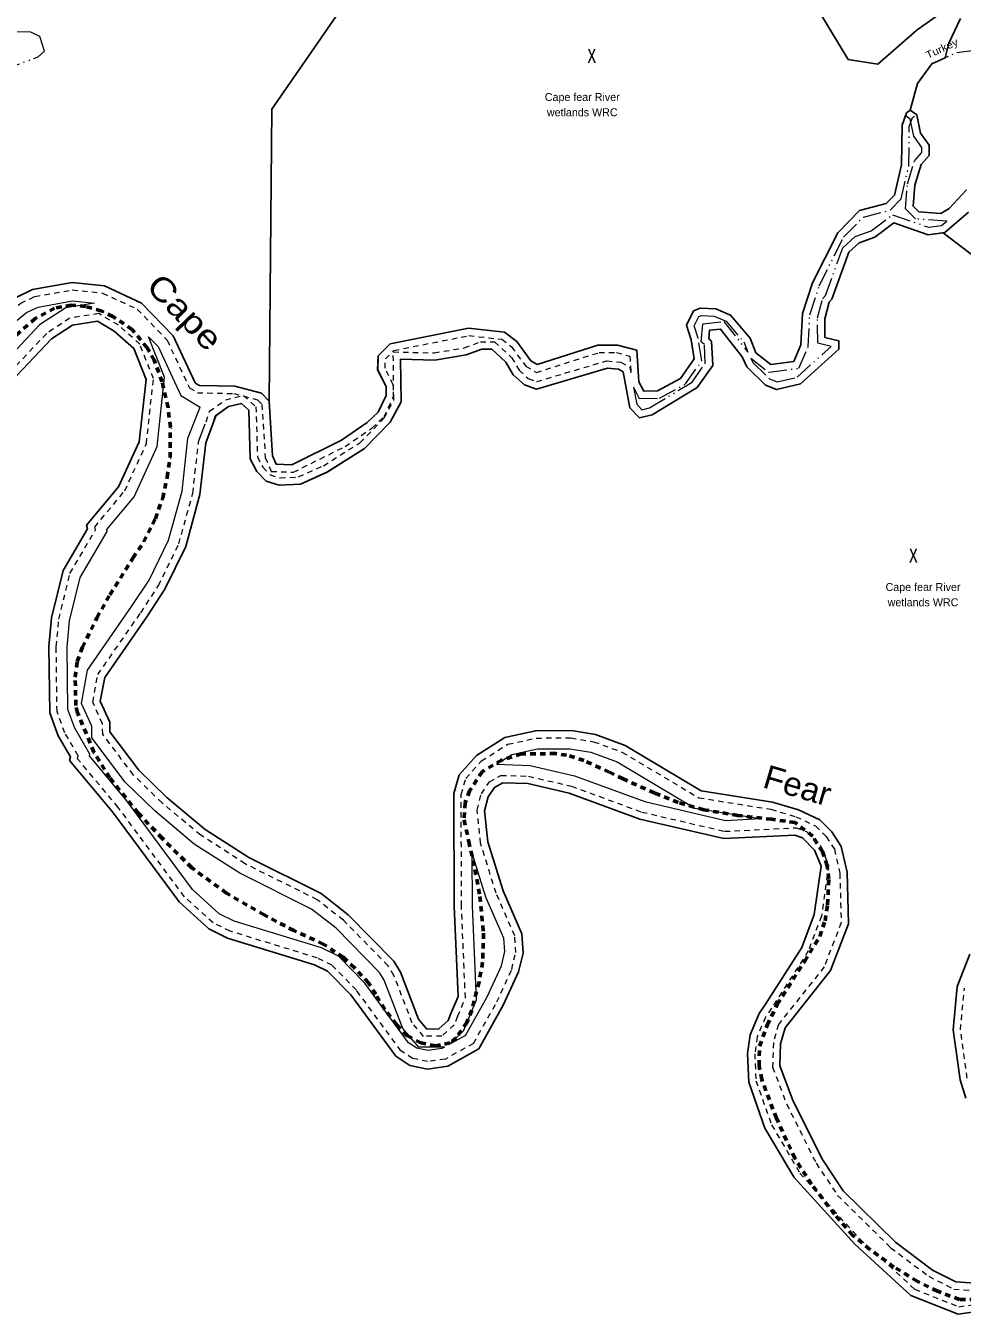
# Model space of a CAD drawing. Extents: x 676362 to 747233, y 58102 to 109454.
# Drawn here: x 704964 to 707540, y 67937 to 71481 of the extents above; entities that cross this region are included whole.
import ezdxf
from ezdxf.enums import TextEntityAlignment as Align

# ---------------------------------------------------------------- set-up
doc = ezdxf.new("R2010")
doc.units = 0
doc.header["$LTSCALE"] = 10
doc.linetypes.add('DASH_DOUBLE_DOT', pattern=[9.2, 5, -1.2, 0.3, -1.2, 0.3, -1.2])
doc.linetypes.add('SHORT_DASHED', pattern=[2.7, 1.5, -1.2])
doc.layers.add('19', color=7, linetype='Continuous')
doc.layers.add('21', color=7, linetype='Continuous')
for name, color, linetype, lineweight in [('52', 7, 'SHORT_DASHED', 60), ('53', 7, 'Continuous', 25), ('59', 7, 'DASH_DOUBLE_DOT', 13), ('60', 7, 'Continuous', 25), ('61', 7, 'SHORT_DASHED', 13)]:
    doc.layers.add(name, color=color, linetype=linetype, lineweight=lineweight)

msp = doc.modelspace()

# ---------------------------------------------------------------- linework, layer by layer
at = {"layer": '52'}
msp.add_lwpolyline([(707602.24, 67977.73), (707532.1, 67978), (707471.44, 68000.59), (707415.53, 68027.89), (707351.83, 68067.26), (707285.44, 68115.72), (707238.21, 68154.89), (707188.13, 68212.23), (707125.27, 68294.93), (707079.13, 68366.4), (707028.43, 68476.22), (706988.17, 68582.56), (706980.62, 68620.8), (706982.39, 68674.53), (707003.03, 68732.3), (707030.94, 68789.63), (707106.24, 68908.47), (707147.53, 68976.15), (707162.46, 69019.49), (707169.13, 69063.54), (707172.71, 69134.6), (707167.86, 69170.81), (707155.41, 69209.53), (707128.31, 69251.68), (707079.79, 69289.52), (707015.58, 69298.38), (706922.65, 69309.02), (706828.42, 69324.55), (706758.51, 69344.5), (706693.21, 69370.78), (706606.96, 69409.68), (706568.8, 69427.68), (706499.15, 69460.22), (706451.24, 69474.97), (706420.64, 69479.12), (706326.82, 69478.21), (706272.37, 69461.05), (706218.81, 69429.35), (706184.67, 69376.71), (706172.6, 69344.16), (706169.43, 69296.53), (706182.38, 69237.65), (706199.4, 69160.64), (706212.7, 69086.53), (706222.95, 68984.98), (706220.55, 68905.67), (706210.81, 68851.2), (706190.65, 68773.87), (706177.41, 68740.05), (706147.33, 68697.27), (706130.56, 68683.5), (706091.13, 68675.23), (706050.67, 68683.44), (706013.66, 68703.31), (705983.12, 68733.75), (705951.03, 68775.65), (705926.33, 68817.17), (705906.67, 68848.41), (705867.94, 68890.17), (705836.77, 68919.36), (705782.29, 68955.31), (705700.99, 68992.4), (705619.51, 69035.63), (705515.72, 69095.42), (705420.19, 69165.17), (705339.1, 69246.23), (705272.87, 69315.44), (705194.81, 69412.22), (705151.38, 69483.31), (705106.17, 69591.4), (705101.47, 69611.52), (705099.66, 69689.44), (705105.41, 69732.23), (705119.7, 69771.58), (705159.64, 69852.76), (705195.22, 69915.99), (705258.75, 70016.54), (705288.66, 70061.94), (705320.36, 70125.12), (705340.41, 70181.93), (705352.66, 70238.73), (705360.61, 70293.06), (705361.49, 70376.52), (705355.42, 70431.29), (705338.84, 70501.26), (705317.47, 70560.72), (705297.6, 70595.24), (705256.3, 70645.32), (705203.45, 70681.33), (705171.65, 70696.28), (705128.85, 70708.58), (705089.19, 70712.41), (705043.01, 70703.97), (704989.63, 70675.45), (704924.46, 70618.64)], dxfattribs=at)
at = {"layer": '53'}
for points in [[(706517.31, 72518.7), (705640.31, 71251.62), (705633, 70447.92), (705642.12, 70298.24), (705652.5, 70274.64), (705695.81, 70273.37), (705832, 70340.78), (705902.75, 70389.62), (705932.94, 70417.81), (705955.19, 70463.72), (705954.88, 70488.71), (705931.69, 70534.8), (705933.5, 70572.9), (705966.44, 70606.2), (706181.62, 70648.76), (706280.69, 70637.69), (706314.25, 70611.99), (706352.62, 70559.52), (706370.62, 70549.22), (706537.75, 70601.88), (706591.06, 70601.99), (706644.38, 70588.1), (706650.5, 70501.31), (706663.62, 70475.82), (706701.38, 70476.34), (706764.5, 70510.85), (706802.31, 70564.34), (706794.06, 70617.04), (706780.94, 70657.54), (706800.75, 70696.33), (706818.44, 70704.05), (706861.75, 70701.76), (706902.25, 70684.37), (706956.5, 70621.48), (706972.06, 70581.09), (707013.19, 70548.71), (707076.31, 70557.24), (707096.12, 70603.04), (707100.38, 70689.23), (707127.5, 70773.31), (707197, 70911.12), (707257.38, 70972.54), (707330.81, 70991.46), (707353.38, 71014.36), (707372.88, 71098.16), (707374.06, 71207.24), (707386.56, 71240.73), (707396.62, 71248.15), (707416.12, 71321.93), (707456.06, 71375.53), (707492.75, 71392.55), (707503, 71432.51), (707534.62, 71500.32)], [(707474, 71511.05), (707416, 71468.95), (707307.44, 71374.56), (707226.19, 71387.67), (707124.56, 71555.62)], [(705461.62, 70340.78), (705486.19, 70408.09), (705521.44, 70433.48), (705556.81, 70441.91), (705577.19, 70423.71), (705581.19, 70289.83), (705599.44, 70254.55), (705625.06, 70228.54), (705660.75, 70216.96), (705719.25, 70220.27), (705792.38, 70253.2), (705895.75, 70318.33), (705966.19, 70390.12), (705996.06, 70446.33), (705994.81, 70563.31), (706088.69, 70561.05), (706174.94, 70575.47), (706217.94, 70591.16), (706245.75, 70591.28), (706284.38, 70555.79), (706304.75, 70520.6), (706335.62, 70492.83), (706368.81, 70481.13), (706563.56, 70538.88), (706594.44, 70536.09), (706607.19, 70528.61), (706625.75, 70430.3), (706651.69, 70402.32), (706687.06, 70410.74), (706810.5, 70485.67), (706853.19, 70546.37), (706849.81, 70613.25), (706842.19, 70619.95), (706844.38, 70643.05), (706874.81, 70646.27), (706934.25, 70570.59), (706947.06, 70543.09), (706998.56, 70492.13), (707029.06, 70480.34), (707094.88, 70495.94), (707200.25, 70591.17), (707200.25, 70614.16), (707161.94, 70623.66), (707161.31, 70674.65), (707173.56, 70720.14), (707181.12, 70728.45), (707228.06, 70858.34), (707255.81, 70883.45), (707298.81, 70899.16), (707351.56, 70938.27), (707446, 70906), (707487.19, 70911.27), (708968.5, 69781.35)], [(707052.25, 68724.75), (707177.5, 68882.76), (707226.88, 69010.76), (707222.94, 69152.64), (707206.75, 69224.02), (707181.12, 69264.02), (707147.62, 69296.7), (707089, 69324.38), (707017.75, 69345.55), (706821.69, 69376.79), (706612.38, 69501.51), (706530.69, 69531.28), (706464.56, 69542.66), (706365.5, 69541.74), (706281.94, 69523.41), (706203.94, 69474.3), (706156.06, 69420.39), (706141.38, 69369.79), (706142.38, 69059.75), (706152.75, 68811.09), (706133.19, 68764.09), (706125.31, 68744.98), (706100.31, 68721.97), (706067.44, 68721.66), (706044.19, 68748.75), (705994.5, 68877.82), (705976.56, 68908.11), (705850.69, 69036.16), (705776.31, 69094.23), (705577.19, 69193.37), (705457.12, 69270.61), (705351.94, 69358.47), (705275.19, 69433.44), (705195.31, 69539.3), (705195, 69565.3), (705168.81, 69623.27), (705181, 69688.77), (705296.5, 69855.21), (705346.5, 69931.41), (705403.81, 70048.7), (705442.81, 70191.3), (705459, 70333.98), (705461.62, 70340.78)], [(707560.31, 68927.97), (707525.88, 68838.56), (707514.62, 68719.08), (707533.81, 68581.8), (707549.38, 68531.41)], [(707615.81, 68019.89), (707521.94, 68026.18), (707458.19, 68058.64), (707355.81, 68135.6), (707211.94, 68276.95), (707155.25, 68362.72), (707074.75, 68523.58), (707038.19, 68620.15), (707040, 68681.24), (707052.25, 68724.75)]]:
    msp.add_lwpolyline(points, dxfattribs=at)
at = {"layer": '59'}
msp.add_line((705439.43, 70338.94), (705459.93, 70391.43), dxfattribs=at)
for points in [[(707396.62, 71248.14), (707416.12, 71321.93), (707456.06, 71375.53), (707524.31, 71407.25), (707610.62, 71418.69), (707628, 71431.39), (707677.94, 71512.39)], [(704899.62, 71359.05), (704998.12, 71394.98), (705015.75, 71410.69), (705002.69, 71451.19), (704977.38, 71463.17), (704817.38, 71466.83)], [(706958.19, 70566.56), (707007.47, 70527.76), (707090.12, 70538.94), (707115.86, 70598.42), (707120.22, 70685.6), (707146.06, 70765.69), (707213.45, 70899.34), (707267.69, 70954.56), (707341.18, 70973.48), (707371.51, 71004.35), (707392.85, 71095.75), (707394.02, 71203.53), (707403.22, 71228.16), (707408.48, 71232.03)], [(707497.08, 70943.12), (707410.86, 70949.6), (707383.95, 70976.76), (707389.03, 71046.28), (707408.37, 71109.39), (707428.66, 71131.78), (707428.51, 71145.76), (707406.55, 71177.09), (707396.43, 71223.93), (707385.22, 71231.71)], [(706958.19, 70566.56), (706963.68, 70554.78), (707009.67, 70509.28), (707030.49, 70501.23), (707085.27, 70514.22), (707178.97, 70598.84), (707142.13, 70607.95), (707141.28, 70677.16), (707155.45, 70730.05), (707163.68, 70739.02), (707210.95, 70869.82), (707245.28, 70900.89), (707289.22, 70916.95), (707348.02, 70960.6), (707448.07, 70926.43), (707482.92, 70930.89), (707497.08, 70943.12)], [(706635.45, 70486.73), (706651.45, 70455.65), (706706.62, 70456.41), (706778.1, 70495.53), (706823.26, 70559.42), (706813.52, 70621.68), (706802.51, 70655.81), (706815.31, 70680.86), (706822.1, 70683.83), (706857.08, 70681.97), (706890.12, 70667.81), (706939.09, 70611.05), (706949.85, 70583.11)], [(706635.45, 70486.73), (706644.33, 70439.68), (706658.42, 70424.48), (706679.37, 70429.47), (706796.55, 70500.6), (706832.87, 70552.24), (706830.26, 70603.81), (706821.34, 70611.65), (706825.9, 70661.22), (706883.71, 70667.32), (706949.85, 70583.11)]]:
    msp.add_lwpolyline(points, dxfattribs=at)
at = {"layer": '60'}
for p, q in [((705432, 70497.28), (705441.88, 70491.36)), ((705461.62, 70340.78), (705478.81, 70384.79))]:
    msp.add_line(p, q, dxfattribs=at)
for points in [[(705441.88, 70491.36), (705538.5, 70489.19), (705612.31, 70470.12), (705633, 70447.92), (705642.19, 70298.24), (705652.5, 70274.64), (705695.81, 70273.37), (705832.06, 70340.79), (705902.75, 70389.61), (705932.94, 70417.8), (705955.19, 70463.72), (705954.88, 70488.71), (705931.75, 70534.8), (705933.56, 70572.9), (705966.5, 70606.2), (706181.69, 70648.76), (706280.75, 70637.69), (706314.25, 70611.99), (706352.69, 70559.52), (706370.62, 70549.22), (706537.69, 70601.88), (706591, 70601.99), (706644.38, 70588.1), (706650.44, 70501.31), (706663.56, 70475.82), (706701.38, 70476.34), (706764.44, 70510.85), (706802.25, 70564.34), (706794, 70617.04), (706780.94, 70657.54), (706800.75, 70696.33), (706818.44, 70704.05), (706861.69, 70701.76), (706902.25, 70684.37), (706956.5, 70621.48), (706972.06, 70581.09), (707013.19, 70548.71), (707076.25, 70557.24), (707096.06, 70603.04), (707100.38, 70689.23), (707127.5, 70773.31), (707197, 70911.12), (707257.31, 70972.54), (707330.81, 70991.46), (707353.31, 71014.36), (707372.88, 71098.16), (707374.06, 71207.24), (707386.56, 71240.73), (707396.62, 71248.14)], [(707551.19, 71029.22), (707503.62, 70978.31), (707480.75, 70964.41), (707419.81, 70968.98), (707404.56, 70984.38), (707408.81, 71042.57), (707426.19, 71099.27), (707448.75, 71124.16), (707448.44, 71152.17), (707425.25, 71185.26), (707414.31, 71235.86), (707396.62, 71248.14)], [(705478.81, 70384.79), (705486.12, 70408.09), (705521.44, 70433.48), (705556.81, 70441.91), (705577.25, 70423.71), (705581.19, 70289.83), (705599.5, 70254.55), (705625.06, 70228.54), (705660.75, 70216.96), (705719.25, 70220.27), (705792.44, 70253.2), (705895.75, 70318.33), (705966.19, 70390.12), (705996.06, 70446.33), (705994.81, 70563.31), (706088.69, 70561.05), (706174.94, 70575.47), (706217.94, 70591.16), (706245.69, 70591.28), (706284.38, 70555.79), (706304.81, 70520.6), (706335.62, 70492.83), (706368.81, 70481.13), (706563.56, 70538.88), (706594.38, 70536.09), (706607.19, 70528.61), (706625.75, 70430.3), (706651.69, 70402.32), (706687.06, 70410.74), (706810.5, 70485.67), (706853.19, 70546.37), (706849.81, 70613.25), (706842.19, 70619.95), (706844.31, 70643.05), (706874.81, 70646.27), (706934.25, 70570.59), (706947.06, 70543.09), (706998.56, 70492.13), (707029.06, 70480.34), (707094.88, 70495.94), (707200.31, 70591.17), (707200.31, 70614.16), (707161.94, 70623.66), (707161.31, 70674.65), (707173.5, 70720.14), (707181.12, 70728.45), (707228.06, 70858.34), (707255.81, 70883.45), (707298.81, 70899.16), (707351.5, 70938.27), (707446, 70906), (707491.44, 70911.81), (707556.94, 70968.43)], [(704325.19, 70293.44), (704521.69, 70387.8), (704587.25, 70408.43), (704680.5, 70468.13), (704866.44, 70675.55), (704939.25, 70734.48), (704982.25, 70755.18), (705091.06, 70774.52), (705180.06, 70765.03), (705282.19, 70718.08), (705369.38, 70627.51), (705429.38, 70498.84), (705432, 70497.28)], [(705035.06, 69852.41), (705066.69, 69982.33), (705134.06, 70097.02), (705131.31, 70106.92), (705219.06, 70212.42), (705276.06, 70336.73), (705294.69, 70507.51), (705260.88, 70593.18), (705206.88, 70641.07), (705160.88, 70668.26), (705092.56, 70657.53), (705034.38, 70619.22), (704939, 70518.41), (704798.75, 70344.78), (704678.06, 70238.98), (704678.06, 70226.97), (704532.06, 70126.14), (704367.75, 70047.61), (704310.19, 69989.3), (704263.44, 69844.15)], [(705296.5, 69855.21), (705346.5, 69931.41), (705403.81, 70048.7), (705442.81, 70191.3), (705459, 70333.98), (705461.62, 70340.78)], [(706210, 68667.31), (706124.38, 68619.9), (706068.62, 68611.69), (706020.12, 68621.76), (705981.75, 68647.25), (705858, 68815.39), (705793.94, 68880.87), (705758.31, 68898.45), (705518.75, 68971.98), (705467.5, 68996.95), (705385.5, 69071.73), (705202.62, 69318.54), (705084.38, 69459.88), (705086.81, 69469.97), (705053.25, 69527.66), (705029.81, 69590.75), (705027.69, 69773.71), (705035.06, 69852.41)], [(706133.19, 68764.09), (706125.31, 68744.98), (706100.31, 68721.97), (706067.38, 68721.66), (706044.19, 68748.75), (705994.5, 68877.82), (705976.56, 68908.11), (705850.69, 69036.16), (705776.31, 69094.23), (705577.25, 69193.37), (705457.12, 69270.61), (705352, 69358.47), (705275.19, 69433.44), (705195.31, 69539.3), (705195, 69565.3), (705168.81, 69623.27), (705181, 69688.77), (705296.5, 69855.21)], [(706133.19, 68764.09), (706152.75, 68811.09), (706142.38, 69059.75), (706141.44, 69369.79), (706156.06, 69420.39), (706203.94, 69474.3), (706281.94, 69523.41), (706365.5, 69541.74), (706464.56, 69542.66), (706530.69, 69531.28), (706612.38, 69501.51), (706821.75, 69376.79), (707017.75, 69345.55), (707089.06, 69324.38), (707147.62, 69296.7), (707181.12, 69264.02), (707206.75, 69224.02), (707222.88, 69152.64), (707226.88, 69010.76), (707177.5, 68882.76), (707052.19, 68724.75), (707040, 68681.24), (707038.19, 68620.15), (707074.75, 68523.58), (707155.25, 68362.72), (707211.94, 68276.95), (707355.81, 68135.6), (707458.19, 68058.64), (707521.94, 68026.18), (707615.81, 68019.89)], [(706210, 68667.31), (706277.38, 68787.02), (706319.44, 68878.71), (706331.62, 68930.21), (706328.62, 68983.11), (706276.5, 69102.08), (706234.44, 69236.44), (706225.88, 69322.13), (706235.62, 69360.52), (706253, 69386.23), (706275.88, 69399.13), (706344.44, 69396.84), (706458.75, 69370.38), (706652.62, 69299.06), (706884.25, 69245.23), (707079.62, 69254.98), (707100.06, 69247.8), (707133.31, 69213.11), (707151.56, 69169.8), (707132.69, 69037.02), (707098.25, 68945.62), (706998.25, 68789.62), (706980.88, 68763.92), (706955.88, 68705.91), (706948.88, 68654.62), (706952.25, 68575.74), (706997.06, 68449.48), (707077.19, 68313.61), (707243.94, 68130.17), (707397.88, 67989.24), (707528, 67937.38), (707606.62, 67948.52)], [(707549.38, 68531.41), (707533.81, 68581.8), (707514.62, 68719.08), (707525.88, 68838.56), (707560.31, 68927.97)]]:
    msp.add_lwpolyline(points, dxfattribs=at)
at = {"layer": '61', "linetype": 'Continuous'}
for p, q in [((705410.07, 70346.21), (705443.64, 70432.17)), ((706173.38, 68704.19), (706126.8, 68678.4))]:
    msp.add_line(p, q, dxfattribs=at)
at = {"layer": '61'}
for points in [[(704324.22, 70270.79), (704529.06, 70369.15), (704595.79, 70390.15), (704693.58, 70452.76), (704880.26, 70661.01), (704950.02, 70717.47), (704988.45, 70735.97), (705091.77, 70754.33), (705174.69, 70745.49), (705270.4, 70701.49), (705352.66, 70616.04), (705413.85, 70484.81), (705436.24, 70471.48)], [(705054.84, 69849.1), (705085.42, 69974.74), (705155.6, 70094.2), (705153.38, 70102.18), (705236.14, 70201.67), (705295.59, 70331.34), (705315.11, 70510.25), (705277.72, 70604.97), (705218.71, 70657.31), (705164.87, 70689.13), (705085.18, 70676.62), (705021.44, 70634.65), (704923.93, 70531.58), (704784.27, 70358.69), (704658.06, 70248.04), (704658.06, 70237.46), (704522, 70143.5), (704355.97, 70064.15), (704292.61, 69999.96), (704244.73, 69851.3)], [(705436.24, 70471.48), (705535.74, 70469.24), (705601.66, 70452.21), (705613.48, 70439.53), (705622.44, 70293.48), (705639.25, 70255.02), (705700.21, 70253.23), (705842.23, 70323.51), (705915.33, 70373.99), (705949.31, 70405.73), (705975.24, 70459.25), (705974.82, 70493.57), (705951.98, 70539.08), (705953.18, 70564.29), (705976.4, 70587.77), (706182.54, 70628.54), (706273, 70618.43), (706299.81, 70597.86), (706339.05, 70544.29), (706368.27, 70527.51), (706540.79, 70581.88), (706588.46, 70581.99), (706625.43, 70572.37), (706629.03, 70520.7)], [(705459.93, 70391.43), (705469.04, 70420.43), (705512.96, 70452.03), (705562.32, 70463.78), (705596.99, 70432.92), (705601.04, 70294.98), (705615.87, 70266.43), (705635.89, 70246.05), (705663.36, 70237.14), (705714.42, 70240.03), (705782.96, 70270.86), (705883.11, 70334), (705949.89, 70402.07), (705976.01, 70451.21), (705974.59, 70583.81), (706087.27, 70581.09), (706169.82, 70594.89), (706214.36, 70611.15), (706253.44, 70611.31), (706300.14, 70568.47), (706320.53, 70533.36), (706346.04, 70510.36), (706369.34, 70502.15), (706561.55, 70559.14), (706600.61, 70555.61), (706625.15, 70541.28), (706629.03, 70520.7)], [(705279.92, 69866.4), (705329.09, 69941.33), (705385.02, 70055.79), (705423.11, 70195.08), (705439.43, 70338.94)], [(706195.35, 68682.06), (706117.87, 68639.16), (706069.22, 68631.99), (706027.97, 68640.55), (705995.76, 68661.95), (705873.28, 68828.38), (705805.85, 68897.29), (705765.72, 68917.09), (705526.11, 68990.64), (705478.85, 69013.67), (705400.41, 69085.2), (705218.34, 69330.92), (705106.18, 69464.98), (705108.14, 69473.08), (705071.4, 69536.23), (705049.77, 69594.46), (705047.7, 69772.89), (705054.84, 69849.1)], [(706151.65, 68756.39), (706142.12, 68733.26), (706108.19, 68702.04), (706058.24, 68701.58), (706026.76, 68738.36), (705976.44, 68869.07), (705960.59, 68895.82), (705837.34, 69021.21), (705765.59, 69077.22), (705567.35, 69175.95), (705445.26, 69254.46), (705338.58, 69343.62), (705260.13, 69420.18), (705175.39, 69532.49), (705175.05, 69560.88), (705148, 69620.76), (705162.12, 69696.64), (705279.92, 69866.4)], [(706151.65, 68756.39), (706172.92, 68807.49), (706162.37, 69060.2), (706161.45, 69366.99), (706174.02, 69410.49), (706217, 69458.9), (706289.64, 69504.63), (706367.76, 69521.76), (706462.95, 69522.64), (706525.53, 69511.88), (706603.76, 69483.36), (706814.81, 69357.64), (707013.31, 69326), (707081.9, 69305.65), (707136.05, 69280.05), (707165.52, 69251.3), (707188.02, 69216.19), (707202.94, 69150.13), (707206.77, 69014.21), (707159.94, 68892.8), (707034.02, 68734.02), (707020.08, 68684.28), (707018.08, 68616.78), (707056.41, 68515.54), (707137.9, 68352.69), (707196.42, 68264.17), (707342.74, 68120.41), (707447.56, 68041.61), (707516.51, 68006.5), (707623.55, 67999.33)], [(706195.35, 68682.06), (706259.54, 68796.11), (706300.43, 68885.25), (706311.49, 68931.98), (706308.86, 68978.38), (706257.74, 69095.06), (706214.74, 69232.41), (706205.62, 69323.65), (706217.1, 69368.82), (706239.07, 69401.34), (706270.94, 69419.31), (706347.05, 69416.77), (706464.48, 69389.59), (706658.36, 69318.26), (706886.05, 69265.34), (707082.55, 69275.16), (707111.2, 69265.08), (707150.31, 69224.28), (707172.14, 69172.47), (707152.18, 69032.03), (707116.22, 68936.6), (707014.96, 68778.62), (706998.5, 68754.28), (706975.32, 68700.51), (706968.93, 68653.69), (706972.1, 68579.6), (707015.27, 68457.98), (707093.37, 68325.54), (707258.12, 68144.3), (707408.68, 68006.47), (707530.46, 67957.93), (707601.04, 67967.92)], [(707553.4, 68586.17), (707534.76, 68719.53), (707545.53, 68833.94)]]:
    msp.add_lwpolyline(points, dxfattribs=at)
at = {"layer": '61', "linetype": 'Continuous'}
for points in [[(704331.17, 70240.85), (704540.11, 70341.18), (704608.61, 70362.73), (704713.19, 70429.69), (704901, 70639.2), (704966.18, 70691.95), (704997.76, 70707.15), (705092.82, 70724.04), (705152.99, 70717.63)], [(705152.99, 70717.63), (705074.11, 70705.25), (705002.04, 70657.79), (704901.33, 70551.35), (704762.56, 70379.54), (704628.06, 70261.64), (704628.06, 70253.2), (704506.92, 70169.54), (704338.31, 70088.95), (704266.24, 70015.95), (704216.67, 69862.03)], [(705084.51, 69844.13), (705113.53, 69963.35), (705187.91, 70089.97), (705186.49, 70095.07), (705261.75, 70185.55), (705324.89, 70323.25), (705345.73, 70514.37), (705301.85, 70625.56)], [(705301.85, 70625.56), (705327.58, 70598.83), (705390.57, 70463.76), (705443.64, 70432.17)], [(705255.06, 69883.19), (705302.96, 69956.2), (705356.82, 70066.43), (705393.57, 70200.77), (705410.07, 70346.21)], [(706115.44, 68672.11), (706044.54, 68671.45), (706000.61, 68722.76), (705949.34, 68855.95), (705936.64, 68877.4), (705817.33, 68998.77), (705749.51, 69051.72), (705552.51, 69149.83), (705427.46, 69230.24), (705318.46, 69321.34), (705237.56, 69400.3), (705145.51, 69522.28), (705145.13, 69554.24), (705116.79, 69616.99), (705133.81, 69708.46), (705255.06, 69883.19)], [(706115.44, 68672.11), (706108.1, 68668.04), (706070.11, 68662.45), (706039.75, 68668.75), (706016.78, 68684.01), (705896.19, 68847.85), (705823.71, 68921.93), (705776.83, 68945.06), (705537.15, 69018.63), (705495.87, 69038.75), (705422.78, 69105.4), (705241.92, 69349.49), (705138.89, 69472.63), (705140.13, 69477.75), (705098.63, 69549.09), (705079.71, 69600.02), (705077.71, 69771.66), (705084.51, 69844.13)], [(706258.75, 69449.73), (706301.18, 69476.45), (706371.15, 69491.79), (706460.52, 69492.62), (706517.79, 69482.77), (706590.83, 69456.14), (706804.4, 69328.92), (706984.12, 69300.28)], [(706258.75, 69449.73), (706350.97, 69446.65), (706473.07, 69418.39), (706666.97, 69347.06), (706888.75, 69295.51), (706984.12, 69300.28)], [(706173.38, 68704.19), (706232.79, 68809.75), (706271.92, 68895.05), (706281.29, 68934.64), (706279.22, 68971.29), (706229.6, 69084.52), (706191.94, 69204.84)], [(706179.34, 68744.86), (706203.17, 68802.1), (706192.37, 69060.87), (706191.94, 69204.84)], [(706179.34, 68744.86), (706167.32, 68715.69), (706126.8, 68678.4)]]:
    msp.add_lwpolyline(points, dxfattribs=at)

# ---------------------------------------------------------------- texts
at = {"layer": '19', "width": 0.7}
for p in [(706520.77, 71378.43), (707405.27, 70004.52)]:
    msp.add_text('x', height=50, dxfattribs=at).set_placement(p, align=Align.CENTER)
at = {"layer": '19'}
for s, p in [('Cape fear River', (706494.48, 71273.67)), ('wetlands WRC', (706494.48, 71231.67)), ('Cape fear River', (707431.79, 69926.18)), ('wetlands WRC', (707431.79, 69884.18))]:
    msp.add_text(s, height=22, dxfattribs=at).set_placement(p, align=Align.CENTER)
at = {"layer": '21'}
for s, height, rotation, width, p in [('Turkey', 20, 24.926, 1.15, (707487.75, 71409.14)), ('Cape', 65, 313.91, 1.2, (705377.93, 70670.7)), ('Fear', 65, 343.47, 1.05, (707077.46, 69360.38))]:
    msp.add_text(s, height=height, rotation=rotation, dxfattribs=dict(at, width=width)).set_placement(p, align=Align.CENTER)

doc.saveas('drawing.dxf')
